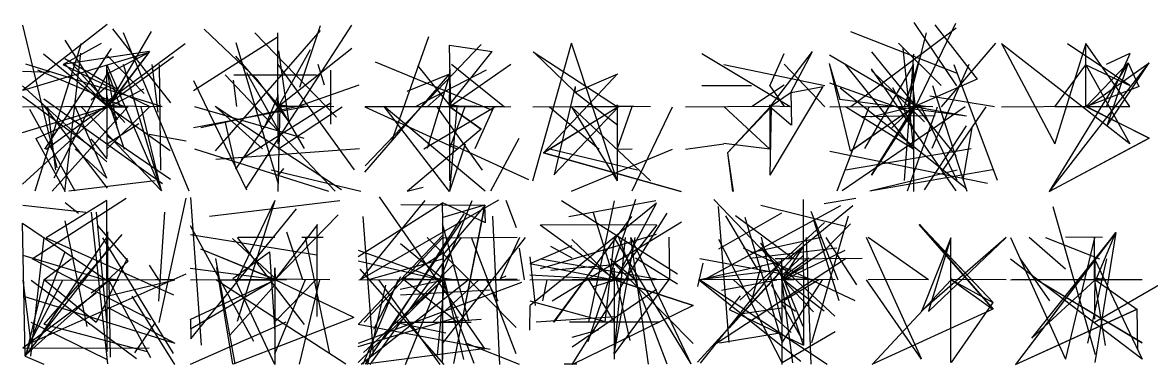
# Model space of a CAD drawing. Header units: metres. Extents: x 0 to 487, y -41 to 40.
# Drawn here: x 0 to 267.3, y -40.9 to 39.9 of the extents above; entities that cross this region are included whole.
import ezdxf

# ---------------------------------------------------------------- set-up
doc = ezdxf.new("R2010")
doc.units = ezdxf.units.M

msp = doc.modelspace()

# ---------------------------------------------------------------- linework, layer by layer
at = {"layer": 'MCD_Layer_0'}
for p, q in [((20.018921, 39.468384), (0.0177, 23.900146)), ((0.018311, 39.34021), (8.143921, 5.55603)), ((30.449219, 37.832642), (20.040894, 19.980469)), ((21.268921, 38.492432), (35.018311, 20.980225)), ((39.468384, 0.0177), (23.900146, 37.518921)), ((13.900146, 35.018311), (2.924194, 0.0177)), ((18.619995, 35.018311), (9.63623, 30.018311)), ((10.018311, 35.780029), (20.018921, 19.980469)), ((19.980469, 21.230469), (38.492432, 35.018311)), ((29.980469, 32.886353), (0.095825, 23.900146)), ((20.292969, 19.980469), (4.980469, 32.427979)), ((20.980225, 33.768921), (5.15625, 10.018311)), ((10.0177, 0), (13.768921, 32.731934)), ((30.0177, 33.060303), (10.018921, 30.108032)), ((30.096436, 33.060303), (10.018921, 30.108032)), ((28.768311, 23.132324), (20.018311, 32.140503)), ((30.096436, 33.060303), (20.018921, 19.980469)), ((29.980469, 32.886353), (20.095825, 27.820435)), ((20.292969, 19.980469), (29.980469, 32.886353)), ((32.886353, 20.095825), (0.761719, 30.093994)), ((5.55603, 10.018311), (35.780029, 31.893921)), ((9.556274, 30.018311), (30.300293, 20.018921)), ((20.292969, 19.980469), (9.980469, 30.108032)), ((22.518921, 24.092407), (10.018311, 31.380005)), ((11.884155, 30.0177), (24.180298, 16.268921)), ((19.980469, 20.292969), (19.980469, 29.980469)), ((19.980469, 20.292969), (19.980469, 29.980469)), ((19.980469, 29.980469), (32.886353, 0.095825)), ((32.886353, 0.095825), (23.900146, 30.018921)), ((32.140503, 18.768311), (30.651855, 30.018311)), ((32.780151, 5.018921), (32.427979, 30.0177)), ((6.268921, 28.092041), (0.018311, 28.380127)), ((3.500366, 28.768311), (24.252319, 20.018311)), ((7.480469, 3.244019), (20.0177, 27.820435)), ((7.518311, 3.244019), (20.0177, 27.820435)), ((19.980469, 28.730469), (23.132324, 20.018311)), ((22.518311, 14.764404), (20.0177, 28.94043)), ((19.980469, 6.99646), (0.018311, 24.940186)), ((16.230469, 21.691895), (20.018311, 24.980469)), ((20.449219, 19.980469), (28.730469, 24.252319)), ((0, 22.518921), (17.004395, 10.0177)), ((33.143921, 1.796265), (5.018311, 21.820068)), ((19.980469, 20.136719), (19.980469, 22.792969)), ((19.980469, 22.792969), (20.058594, 19.980469)), ((19.980469, 20.136719), (19.980469, 22.792969)), ((19.980469, 22.792969), (20.058594, 19.980469)), ((19.980469, 20.136719), (19.980469, 22.792969)), ((19.980469, 22.480469), (24.092407, 10.018311)), ((0, 20.018921), (19.980469, 20.136719)), ((0.0177, 13.900146), (20.018311, 19.980469)), ((0.018311, 1.740112), (20.018311, 19.980469)), ((12.435913, 0.018311), (1.740112, 19.393311)), ((3.105469, 12.484131), (20.096436, 19.980469)), ((20.095825, 0.761719), (5.093994, 20.252075)), ((5.875854, 20.018311), (7.820435, 5.0177)), ((6.99646, 0.018311), (24.940186, 20.018921)), ((11.260376, 20.018311), (19.980469, 20.136719)), ((19.980469, 3.105469), (12.484131, 20.096436)), ((13.500366, 20.018311), (19.980469, 20.136719)), ((13.900146, 20.018311), (19.980469, 20.136719)), ((32.886353, 0.095825), (13.900146, 20.018311)), ((19.980469, 19.824219), (20.292358, 20.605469)), ((19.980469, 20.449219), (19.980469, 8.105469)), ((22.792969, 20.058594), (19.980469, 20.449219)), ((19.980469, 20.449219), (19.980469, 16.230469)), ((22.792969, 20.058594), (19.980469, 20.449219)), ((19.980469, 20.449219), (19.980469, 19.980469)), ((22.792969, 20.058594), (19.980469, 20.449219)), ((19.980469, 20.449219), (20.058594, 19.980469)), ((19.980469, 20.136719), (19.980469, 20.449219)), ((19.980469, 20.449219), (20.058594, 19.980469)), ((19.980469, 20.136719), (19.980469, 20.449219)), ((19.980469, 20.449219), (20.058594, 19.980469)), ((20.449219, 20.058594), (19.980469, 20.292969)), ((20.449219, 20.058594), (19.980469, 20.292969)), ((20.449219, 20.058594), (19.980469, 20.292969)), ((33.060303, 20.018921), (19.980469, 20.136719)), ((19.980469, 19.980469), (19.980469, 20.136719)), ((19.980469, 9.980469), (30.108032, 20.096436)), ((20.252075, 20.018311), (19.980469, 19.980469)), ((20.018311, 19.980469), (19.980469, 19.980469)), ((20.096436, 19.980469), (19.980469, 19.980469)), ((20.018311, 19.980469), (20.136719, 19.980469)), ((20.018311, 19.980469), (20.136719, 19.980469)), ((20.018921, 19.980469), (20.136719, 19.980469)), ((20.018921, 19.980469), (20.136719, 19.980469)), ((20.018921, 19.980469), (20.136719, 19.980469)), ((20.018921, 19.980469), (20.136719, 19.980469)), ((20.058594, 19.980469), (20.449219, 19.980469)), ((20.058594, 19.980469), (20.449219, 19.980469)), ((20.058594, 19.980469), (20.449219, 19.980469)), ((20.058594, 19.980469), (20.292969, 19.980469)), ((20.058594, 19.980469), (20.292969, 19.980469)), ((20.136719, 19.980469), (22.792969, 20.058594)), ((20.136719, 19.980469), (22.792969, 20.058594)), ((20.136719, 19.980469), (22.792969, 20.058594)), ((20.136719, 19.980469), (20.449219, 20.058594)), ((20.136719, 19.980469), (20.449219, 20.058594)), ((20.449219, 19.980469), (22.480469, 17.004395)), ((20.449219, 19.980469), (34.980469, 9.63623)), ((21.691895, 20.018311), (24.980469, 20.018921)), ((32.886353, 0.095825), (28.087769, 20.018311)), ((20.018311, 11.260376), (27.518311, 16.044312)), ((30.018311, 13.500366), (38.768311, 11.956177)), ((3.105469, 12.484131), (10.096436, 0)), ((20.018311, 7.740479), (16.268311, 12.435913)), ((20.0177, 13.180542), (35.018311, 2.924194)), ((19.980469, 3.105469), (12.484131, 10.096436)), ((31.380005, 2.518921), (10.924072, 0.0177))]:
    msp.add_line(p, q, dxfattribs=at)
at = {"layer": 'MCD_Layer_1'}
for p, q in [((55.506226, 26.559448), (43.006836, 38.399658)), ((70.506836, 38.079834), (45.584351, 9.599609)), ((53.006226, 0.879517), (78.006226, 39.359741)), ((55.02832, 37.536621), (74.308105, 17.538452)), ((60.468384, 20.3125), (60.468384, 37.5)), ((70.468384, 39.199829), (65.584351, 24.559937)), ((40.505615, 23.839722), (60.506226, 36.640015)), ((50.505615, 35.199585), (60.505615, 1.760254)), ((78.005005, 33.839722), (60.506836, 20)), ((68.084351, 33.519897), (60.506836, 20)), ((60.584351, 33.280029), (63.006226, 16.719971)), ((60.937134, 20), (50.468384, 31.999512)), ((60.468384, 30), (78.548218, 5.115967)), ((71.507812, 25.115967), (70.02832, 30.038452)), ((47.987915, 27.615967), (73.988281, 0.038452)), ((50.067993, 27.537842), (69.588257, 27.615967)), ((53.006226, 28.119507), (60.506836, 14.559937)), ((73.006836, 15.9198), (73.006226, 28.67981)), ((40.468384, 26.239624), (53.005615, 0.359497)), ((49.908081, 26.286621), (50.628296, 20.115967)), ((63.006836, 16.719971), (55.506226, 26.559448)), ((79.668213, 25.115967), (65.02832, 20.038452)), ((60.468384, 22.5), (57.188354, 15.037842)), ((60.468384, 22.8125), (60.546509, 20)), ((60.468384, 20.15625), (60.468384, 22.8125)), ((60.468384, 22.8125), (60.546509, 20)), ((60.468384, 20.15625), (60.468384, 22.8125)), ((60.468384, 22.8125), (60.546509, 20)), ((67.027832, 20.038452), (40.468384, 15.037842)), ((66.708008, 12.537231), (40.827881, 20.038452)), ((42.228638, 15.114746), (64.787842, 20.115967)), ((75.506836, 0.39978), (45.584351, 20.119629)), ((56.787964, 10.037842), (45.747925, 20.037842)), ((50.506226, 5.279541), (60.506226, 20)), ((73.084351, 20.9198), (51.756836, 7.519531)), ((63.280884, 20.078125), (60.468384, 20.46875)), ((60.468384, 20.46875), (60.468384, 11.25)), ((60.468384, 20.46875), (60.468384, 20)), ((63.280884, 20.078125), (60.468384, 20.46875)), ((60.468384, 20.15625), (60.468384, 20.46875)), ((60.937134, 20.078125), (60.468384, 20.3125)), ((73.748413, 20.037842), (60.468384, 20.15625)), ((67.027832, 20.038452), (60.468384, 20.15625)), ((64.308105, 20.037842), (60.468384, 20.15625)), ((60.468384, 10), (75.667969, 20.037231)), ((60.937134, 20), (60.468384, 0)), ((60.506226, 20), (60.624634, 20)), ((60.506836, 20), (60.624634, 20)), ((60.546509, 20), (60.937134, 20)), ((60.546509, 20), (60.937134, 20)), ((60.58313, 20), (60.624634, 20)), ((60.624634, 20), (63.280884, 20.078125)), ((60.624634, 20), (63.280884, 20.078125)), ((60.624634, 20), (60.937134, 20.078125)), ((60.937134, 20), (66.718384, 10.159912)), ((47.968384, 16.31958), (50.506226, 5.279541)), ((40.708252, 10.037842), (72.467896, 0.037231)), ((79.828125, 10.037842), (45.747925, 7.537842)), ((61.756226, 5.375977), (60.506226, 3.807983)), ((58.868042, 5.115356), (80.067993, 0.038452))]:
    msp.add_line(p, q, dxfattribs=at)
at = {"layer": 'MCD_Layer_13'}
for p, q in [((2.258301, -15.935913), (24.522705, -1.638428)), ((19.962769, -2.14563), (5.594482, -11.014038)), ((19.962769, -20.58313), (19.962769, -2.14563)), ((32.364502, -31.014038), (38.718872, -1.638428)), ((0.078735, -3.266846), (15.00061, -4.952026)), ((13.282471, -5.238281), (10.078735, -2.721191)), ((16.212769, -4.952026), (20.078125, -40.823608)), ((20.078735, -32.334229), (17.5, -4.952026)), ((33.581543, -4.919678), (32.189941, -25.935913)), ((0.587769, -39.008423), (0, -7.547241)), ((0, -7.547241), (20.001221, -21.05188)), ((15.313721, -31.956421), (10.078735, -6.97229)), ((15.313721, -31.956421), (10.078735, -6.97229)), ((5.078735, -31.452271), (23.59436, -10.179688)), ((25.00061, -16.491943), (17.813721, -8.047119)), ((20.078125, -9.545532), (20.077515, -21.05188)), ((5.00061, -10.80957), (1.876221, -39.008423)), ((3.058472, -35.935913), (20.082397, -10.700928)), ((5.594482, -11.014038), (35.722656, -24.450928)), ((35.722656, -38.357178), (19.034424, -11.014038)), ((0.078125, -15.100952), (20.00061, -21.05188)), ((0.587769, -39.008423), (10, -14.434448)), ((0.62561, -39.008423), (20, -14.040161)), ((30.38147, -30.388428), (2.258301, -15.935913)), ((4.940796, -21.014038), (11.558228, -15.858398)), ((24.762573, -15.857178), (17.434692, -31.014038)), ((19.962769, -18.23938), (20.040894, -21.05188)), ((19.962769, -18.23938), (20.040894, -21.05188)), ((19.962769, -20.89563), (19.962769, -18.23938)), ((19.962769, -18.23938), (20.040894, -21.05188)), ((19.962769, -18.23938), (20.040894, -21.05188)), ((25.00061, -16.491943), (20.001221, -21.05188)), ((32.65686, -21.476074), (30.078735, -17.452026)), ((2.006226, -36.014648), (0.153809, -21.013428)), ((20.431519, -21.05188), (0.744019, -38.700195)), ((5.00061, -20.932251), (0.782471, -38.700195)), ((1.698608, -35.935913), (9.562378, -21.014038)), ((38.673096, -19.607788), (1.754761, -36.014038)), ((2.006226, -21.014648), (26.974487, -39.530884)), ((5.162354, -21.014038), (19.962769, -20.89563)), ((17.434692, -31.014038), (5.162354, -21.014038)), ((9.562378, -21.014038), (19.962769, -20.89563)), ((20.431519, -21.05188), (16.212769, -24.116455)), ((22.775269, -20.973755), (19.962769, -20.58313)), ((19.962769, -20.58313), (19.962769, -30.58313)), ((19.962769, -20.89563), (19.962769, -20.58313)), ((22.775269, -20.973755), (19.962769, -20.58313)), ((19.962769, -20.58313), (19.962769, -37.92688)), ((19.962769, -20.89563), (19.962769, -20.58313)), ((22.775269, -20.973755), (19.962769, -20.58313)), ((19.962769, -20.89563), (19.962769, -20.58313)), ((20.431519, -20.973755), (19.962769, -20.73938)), ((19.962769, -20.73938), (19.962769, -24.80188)), ((24.522705, -21.013428), (19.962769, -20.89563)), ((33.581543, -21.013428), (19.962769, -20.89563)), ((19.962769, -24.80188), (36.062622, -20.936523)), ((20.001221, -21.05188), (20.119019, -21.05188)), ((20.001221, -21.05188), (20.119019, -21.05188)), ((20.001221, -21.05188), (20.119019, -21.05188)), ((20.040894, -21.05188), (20.275269, -21.05188)), ((20.040894, -21.05188), (20.431519, -21.05188)), ((20.040894, -21.05188), (20.275269, -21.05188)), ((20.077515, -21.05188), (20.119019, -21.05188)), ((20.119019, -21.05188), (22.775269, -20.973755)), ((20.119019, -21.05188), (22.775269, -20.973755)), ((20.119019, -21.05188), (22.775269, -20.973755)), ((20.119019, -21.05188), (20.431519, -20.973755)), ((20.431519, -21.05188), (20.744019, -39.259888)), ((20.431519, -21.05188), (30.275269, -39.31604)), ((36.062622, -20.936523), (31.469116, -20.937134)), ((17.462769, -24.116455), (0.078735, -37.132202)), ((0.19104, -24.763428), (36.062622, -35.936523)), ((36.062622, -40.936523), (25.913696, -24.764038)), ((19.962769, -27.30188), (36.062622, -35.936523)), ((19.962769, -39.80188), (2.006226, -31.014648)), ((5.00061, -31.452271), (29.53186, -37.900024)), ((26.5802, -38.201538), (31.466064, -31.014038)), ((0.078735, -37.132202), (30.00061, -37.033936)), ((0.626221, -39.008423), (5, -40.86084))]:
    msp.add_line(p, q, dxfattribs=at)
at = {"layer": 'MCD_Layer_14'}
for p, q in [((39.756714, -1.41687), (42.257324, -36.41687)), ((44.238525, -5.898682), (75.118652, -2.148071)), ((59.718872, -2.186523), (50.798584, -30.820557)), ((59.718872, -2.186523), (50.798584, -20.820557)), ((64.756714, -4.136597), (39.756104, -34.856812)), ((74.756714, -5.536743), (59.757324, -20.936523)), ((69.834839, -7.856689), (59.757324, -20.936523)), ((69.757324, -29.57666), (69.755493, -7.856689)), ((54.757324, -35.49707), (39.756104, -8.136841)), ((69.718872, -15.09668), (39.756714, -10.296875)), ((66.358276, -20.898682), (62.558838, -9.648071)), ((60.187622, -20.936523), (49.718872, -11.177002)), ((50.798584, -10.898682), (66.678711, -31.523071)), ((59.718872, -10.936523), (51.078735, -10.899902)), ((71.158691, -10.898682), (66.158691, -10.898071)), ((72.798706, -38.398071), (66.998535, -10.820557)), ((60.031372, -20.936523), (42.218872, -13.65686)), ((59.834839, -20.936523), (42.218872, -13.65686)), ((50.342041, -40.821777), (45.798584, -15.898682)), ((49.756104, -20.577026), (58.507324, -14.297119)), ((58.506714, -14.297119), (59.756714, -33.25647)), ((60.187622, -20.936523), (39.718872, -18.216797)), ((49.756104, -40.916992), (46.007324, -17.976929)), ((59.718872, -18.124023), (59.796997, -20.936523)), ((59.718872, -20.780273), (59.718872, -18.124023)), ((59.718872, -18.124023), (59.796997, -20.936523)), ((59.718872, -20.780273), (59.718872, -18.124023)), ((59.756714, -18.096558), (59.757324, -20.936523)), ((39.718872, -30.313354), (59.833618, -20.936523)), ((39.738403, -20.898071), (59.718872, -20.780273)), ((59.756104, -20.936523), (39.757324, -32.616821)), ((76.518799, -40.899292), (45.798584, -20.898682)), ((46.638428, -20.898682), (58.438965, -20.898682)), ((59.718872, -40.936523), (50.342041, -20.821777)), ((59.718872, -20.467773), (59.718872, -38.436523)), ((59.718872, -20.467773), (59.718872, -22.186523)), ((59.718872, -20.467773), (59.796997, -20.936523)), ((59.718872, -20.780273), (59.718872, -20.467773)), ((60.187622, -20.858398), (59.718872, -20.624023)), ((60.187622, -20.858398), (59.718872, -20.624023)), ((60.187622, -20.858398), (59.718872, -20.624023)), ((59.718872, -20.624023), (59.718872, -40.936523)), ((60.187622, -20.858398), (59.718872, -20.624023)), ((59.718872, -20.936523), (59.718872, -20.780273)), ((72.798706, -20.898071), (59.718872, -20.780273)), ((59.718872, -20.898071), (59.718872, -20.780273)), ((59.718872, -38.436523), (66.998535, -20.820557)), ((59.718872, -30.898071), (69.478394, -20.899292)), ((59.756714, -20.936523), (59.875122, -20.936523)), ((59.756714, -20.936523), (59.875122, -20.936523)), ((59.757324, -20.936523), (59.875122, -20.936523)), ((59.757324, -20.936523), (59.875122, -20.936523)), ((59.796997, -20.936523), (60.187622, -20.936523)), ((59.796997, -20.936523), (60.187622, -20.936523)), ((59.796997, -20.936523), (60.031372, -20.936523)), ((78.468872, -29.856812), (59.834839, -20.936523)), ((59.875122, -20.936523), (62.531372, -20.858398)), ((59.875122, -20.936523), (62.531372, -20.858398)), ((59.875122, -20.936523), (60.187622, -20.858398)), ((65.558716, -40.898682), (70.358521, -20.898071)), ((49.093872, -34.016968), (59.756714, -22.216431)), ((39.738403, -40.898071), (62.438599, -30.899292)), ((39.757324, -30.313354), (39.833618, -34.856812)), ((78.468872, -29.856812), (49.834839, -40.916992))]:
    msp.add_line(p, q, dxfattribs=at)
at = {"layer": 'MCD_Layer_15'}
for p, q in [((112.71167, -2.108398), (79.983398, -20.935913)), ((95.291016, -2.187744), (79.983398, -20.935913)), ((84.469482, -1.310059), (109.469482, -37.293945)), ((90.703613, -40.935913), (106.471436, -2.185913)), ((116.970093, -8.634277), (114.547607, -2.134644)), ((79.468872, -15.432373), (99.469482, -2.686401)), ((85.720093, -34.726196), (104.547607, -5.293823)), ((85.720093, -34.726196), (104.547607, -5.293823)), ((89.547607, -3.064209), (109.469482, -3.293701)), ((99.744141, -20.973755), (99.431641, -2.686401)), ((99.744141, -20.973755), (99.431641, -2.686401)), ((109.468872, -7.361084), (99.470093, -2.686401)), ((109.431641, -3.293701), (99.546997, -6.154419)), ((109.546387, -3.293701), (99.546997, -15.004517)), ((109.431641, -3.293701), (102.046997, -40.75708)), ((109.470093, -3.293701), (102.046997, -40.75708)), ((109.431641, -3.293701), (109.546997, -7.412964)), ((83.11145, -38.435913), (80.66333, -5.935913)), ((81.199219, -40.857788), (103.951294, -7.185303)), ((105.718872, -30.741821), (99.469482, -7.693726)), ((112.992432, -40.935303), (111.404907, -5.857788)), ((79.547607, -31.454102), (99.469482, -10.450684)), ((99.431641, -10.973755), (80.863525, -30.935913)), ((99.431641, -10.973755), (80.863525, -30.935913)), ((82.303345, -40.935913), (103.951294, -10.935303)), ((89.468872, -12.334229), (99.469482, -20.557495)), ((116.871216, -32.185303), (95.823242, -10.935913)), ((99.431641, -10.973755), (117.111694, -10.858398)), ((99.431641, -35.973755), (119.095337, -10.935913)), ((116.871216, -38.435303), (106.318848, -10.935913)), ((117.718994, -10.936523), (113.044312, -20.935303)), ((79.469482, -13.93396), (99.469482, -20.973755)), ((81.99939, -20.857788), (99.511597, -15.935303)), ((99.431641, -14.723755), (89.663574, -20.935913)), ((99.546997, -15.004517), (99.469482, -20.973755)), ((118.838379, -20.935303), (117.718994, -13.436523)), ((79.469482, -16.454102), (99.470093, -20.973755)), ((99.8479, -40.936523), (79.911377, -18.435913)), ((101.931641, -17.469727), (89.469482, -30.094238)), ((99.431641, -20.661255), (99.431641, -17.223755)), ((99.431641, -18.161255), (99.509766, -20.973755)), ((99.431641, -18.161255), (99.509766, -20.973755)), ((99.431641, -20.817505), (99.431641, -18.161255)), ((99.431641, -18.161255), (99.509766, -20.973755)), ((79.468872, -40.494019), (99.469482, -20.973755)), ((79.655029, -20.935303), (99.431641, -20.817505)), ((80.175049, -40.859009), (105.485718, -20.935913)), ((80.639526, -40.857788), (88.951294, -20.935913)), ((99.469482, -20.893799), (80.720093, -38.102051)), ((83.181641, -32.566162), (89.547607, -20.174194)), ((98.863403, -40.935913), (84.391357, -20.936523)), ((88.951294, -20.935913), (99.431641, -20.817505)), ((99.744141, -20.973755), (89.431641, -23.246094)), ((99.900391, -20.973755), (90.056641, -20.658203)), ((102.935669, -30.935913), (90.311157, -20.935913)), ((95.911133, -20.935913), (99.431641, -20.817505)), ((97.159302, -30.936523), (108.071167, -20.935913)), ((99.900391, -20.973755), (98.181641, -38.74231)), ((102.244141, -20.89563), (99.431641, -20.505005)), ((99.431641, -20.817505), (99.431641, -20.505005)), ((99.431641, -20.505005), (99.509766, -20.973755)), ((99.431641, -20.817505), (99.431641, -20.505005)), ((102.244141, -20.89563), (99.431641, -20.505005)), ((99.431641, -20.505005), (99.431641, -35.973755)), ((102.244141, -20.89563), (99.431641, -20.505005)), ((99.431641, -20.505005), (99.509766, -20.973755)), ((99.431641, -20.505005), (99.431641, -39.723755)), ((99.431641, -20.817505), (99.431641, -20.505005)), ((102.244141, -20.89563), (99.431641, -20.505005)), ((99.431641, -20.505005), (99.431641, -37.223755)), ((99.431641, -20.817505), (99.431641, -20.505005)), ((102.244141, -20.89563), (99.431641, -20.505005)), ((99.431641, -20.505005), (99.509766, -20.973755)), ((99.431641, -20.505005), (99.431641, -20.973755)), ((99.431641, -20.817505), (99.431641, -20.505005)), ((99.900391, -20.89563), (99.431641, -20.661255)), ((99.431641, -20.661255), (99.431641, -20.973755)), ((114.631836, -20.936523), (99.431641, -20.817505)), ((103.951294, -20.935303), (99.431641, -20.817505)), ((114.631836, -20.936523), (99.431641, -20.817505)), ((99.431641, -20.973755), (117.718994, -20.936523)), ((99.468872, -40.230347), (99.546387, -20.973755)), ((99.469482, -20.973755), (99.587891, -20.973755)), ((99.469482, -20.973755), (99.587891, -20.973755)), ((99.470093, -20.973755), (99.587891, -20.973755)), ((99.470093, -20.973755), (99.587891, -20.973755)), ((106.968872, -40.750366), (99.470093, -20.973755)), ((99.470093, -20.973755), (99.587891, -20.973755)), ((99.509766, -20.973755), (99.744141, -20.973755)), ((99.509766, -20.973755), (99.744141, -20.973755)), ((99.509766, -20.973755), (99.900391, -20.973755)), ((99.509766, -20.973755), (99.744141, -20.973755)), ((99.509766, -20.973755), (99.744141, -20.973755)), ((99.546997, -20.973755), (99.587891, -20.973755)), ((99.587891, -20.973755), (99.900391, -20.89563)), ((99.587891, -20.973755), (99.900391, -20.89563)), ((99.587891, -20.973755), (102.244141, -20.89563)), ((99.587891, -20.973755), (102.244141, -20.89563)), ((99.587891, -20.973755), (102.244141, -20.89563)), ((99.587891, -20.973755), (102.244141, -20.89563)), ((99.900391, -20.973755), (104.431641, -39.765869)), ((114.410889, -20.857788), (101.317627, -20.936523)), ((112.604248, -25.935913), (109.868652, -20.935303)), ((113.219482, -20.609985), (114.548218, -19.973999)), ((117.111694, -20.858398), (114.250977, -20.859009)), ((118.181641, -21.541992), (79.469482, -36.014038)), ((85.951416, -22.185913), (81.663086, -40.935913)), ((89.470093, -24.494263), (110.719482, -23.269897)), ((79.469482, -36.686035), (103.219482, -29.701782)), ((79.469482, -31.454102), (110.719482, -37.30188)), ((87.839233, -30.857788), (100.231201, -33.435913)), ((88.046143, -30.936523), (106.25354, -30.935913)), ((108.63147, -30.310303), (99.747192, -30.935303)), ((109.767944, -37.185303), (81.199219, -40.857788)), ((117.718994, -40.936523), (104.973022, -35.935913))]:
    msp.add_line(p, q, dxfattribs=at)
at = {"layer": 'MCD_Layer_16'}
for p, q in [((127.633789, -2.172485), (155.133179, -19.47229)), ((129.375122, -5.918213), (149.975098, -2.167603)), ((145.133179, -1.916138), (133.883789, -35.596558)), ((140.095337, -2.206055), (134.015015, -30.840088)), ((150.095337, -2.821289), (120.210693, -27.036377)), ((130.132568, -40.936523), (152.633789, -5.116211)), ((135.133179, -4.996582), (140.133789, -20.956055)), ((140.407837, -20.956055), (150.095337, -2.821289)), ((140.407837, -20.956055), (122.595337, -7.99646)), ((150.132568, -7.876221), (122.633789, -7.99646)), ((125.454834, -25.918213), (156.05481, -7.167603)), ((125.695312, -30.918823), (144.254883, -5.917603)), ((150.211304, -7.876221), (140.133789, -20.956055)), ((122.633789, -18.236328), (150.133179, -10.116211)), ((120.210693, -17.036377), (130.133789, -12.796265)), ((130.133789, -15.836426), (125.133179, -13.076416)), ((130.095337, -11.356445), (140.133179, -20.956055)), ((140.095337, -10.956055), (137.855347, -30.918823)), ((140.095337, -38.456055), (145.055054, -10.918213)), ((140.095337, -38.456055), (142.815063, -10.918213)), ((140.095337, -10.956055), (158.230103, -40.840698)), ((152.614868, -40.917603), (141.215332, -10.918823)), ((148.255127, -40.918823), (144.015015, -10.917603)), ((144.015015, -10.917603), (158.230103, -40.840698)), ((153.054932, -10.840088), (153.175171, -20.917603)), ((120.133179, -15.468384), (121.383179, -27.036377)), ((122.633789, -15.996338), (150.133179, -20.716187)), ((139.135254, -15.918823), (145.255249, -20.917603)), ((155.095337, -21.916138), (145.132568, -15.796143)), ((120.132568, -17.036377), (140.133789, -20.956055)), ((125.095337, -18.60437), (140.133179, -17.292114)), ((135.902832, -17.168213), (125.775269, -30.918213)), ((140.095337, -18.143555), (140.173462, -20.956055)), ((140.095337, -20.799805), (140.095337, -18.143555)), ((140.095337, -18.143555), (140.173462, -20.956055)), ((140.095337, -20.799805), (140.095337, -18.143555)), ((140.095337, -20.799805), (140.095337, -18.143555)), ((158.845337, -35.996338), (140.133179, -17.07605)), ((140.407837, -20.956055), (120.095337, -19.83606)), ((120.114868, -20.917603), (140.095337, -20.799805)), ((124.174927, -20.918213), (123.135498, -25.918823)), ((125.055054, -20.918213), (143.975342, -20.917603)), ((126.574829, -20.918213), (140.095337, -20.799805)), ((134.015015, -20.918213), (140.095337, -20.799805)), ((134.015015, -20.918213), (140.095337, -20.799805)), ((134.015015, -20.918213), (140.095337, -30.956055)), ((140.564087, -20.956055), (135.095337, -22.556396)), ((140.095337, -20.487305), (140.095337, -27.206055)), ((142.907837, -20.87793), (140.095337, -20.487305)), ((142.907837, -20.87793), (140.095337, -20.487305)), ((140.095337, -20.487305), (140.173462, -20.956055)), ((140.095337, -20.487305), (140.095337, -30.956055)), ((142.907837, -20.87793), (140.095337, -20.487305)), ((140.095337, -20.487305), (140.173462, -20.956055)), ((140.095337, -20.799805), (140.095337, -20.487305)), ((140.095337, -20.487305), (140.173462, -20.956055)), ((140.564087, -20.87793), (140.095337, -20.643555)), ((140.095337, -20.643555), (140.095337, -39.706055)), ((140.095337, -20.643555), (140.095337, -38.456055)), ((140.564087, -20.87793), (140.095337, -20.643555)), ((153.175171, -20.917603), (140.095337, -20.799805)), ((153.054932, -20.840088), (140.095337, -38.456055)), ((149.694946, -20.918213), (140.095337, -20.956055)), ((140.133179, -20.956055), (140.095337, -20.956055)), ((140.211304, -20.956055), (140.095337, -20.956055)), ((140.133179, -20.956055), (140.251587, -20.956055)), ((140.133179, -20.956055), (140.251587, -20.956055)), ((140.133789, -20.956055), (140.251587, -20.956055)), ((140.133789, -20.956055), (140.251587, -20.956055)), ((140.133789, -20.956055), (140.251587, -20.956055)), ((140.173462, -20.956055), (140.564087, -20.956055)), ((140.173462, -20.956055), (140.564087, -20.956055)), ((140.173462, -20.956055), (140.564087, -20.956055)), ((140.173462, -20.956055), (140.407837, -20.956055)), ((158.845337, -27.036377), (140.211304, -20.956055)), ((140.211304, -20.956055), (158.845337, -27.036377)), ((140.251587, -20.956055), (142.907837, -20.87793)), ((140.251587, -20.956055), (140.564087, -20.87793)), ((140.251587, -20.956055), (142.907837, -20.87793)), ((140.251587, -20.956055), (140.564087, -20.87793)), ((140.564087, -20.956055), (143.845337, -35.276123)), ((150.133179, -23.196045), (130.132568, -36.876465)), ((120.114868, -25.917603), (138.494995, -30.918823)), ((120.133179, -32.796875), (120.210083, -27.036377)), ((158.845337, -27.036377), (130.211304, -40.936523)), ((140.335205, -29.667603), (121.646851, -30.918213)), ((150.935181, -30.917603), (129.535034, -30.918823)), ((130.133179, -34.476562), (136.383179, -32.756592)), ((131.278809, -40.918213), (128.254517, -40.841309))]:
    msp.add_line(p, q, dxfattribs=at)
at = {"layer": 'MCD_Layer_17'}
for p, q in [((163.672852, -1.93689), (179.845337, -18.696533)), ((184.844727, -1.896606), (184.922852, -36.376587)), ((189.845337, -2.856689), (197.344727, -1.576782)), ((193.726562, -3.398682), (161.406616, -20.898682)), ((167.345337, -35.736938), (164.844727, -3.576904)), ((164.922852, -13.576904), (179.844727, -5.09668)), ((194.922852, -8.296753), (174.845337, -3.337036)), ((196.606812, -3.398682), (181.406616, -15.898071)), ((186.686768, -4.648682), (193.046631, -20.898071)), ((174.046387, -18.398682), (166.526855, -5.820557)), ((182.446655, -15.898071), (168.846802, -5.820557)), ((169.845337, -25.736938), (189.922241, -7.33667)), ((179.845337, -35.336548), (171.093506, -6.177002)), ((195.486816, -5.898682), (186.84668, -35.820557)), ((193.406738, -25.898071), (187.486328, -7.070557)), ((189.806885, -14.056641), (196.094727, -7.696777)), ((184.844727, -13.016602), (159.845337, -40.376831)), ((164.844727, -11.336914), (179.844727, -40.455566)), ((189.08667, -10.898071), (172.446655, -14.571167)), ((180.275635, -20.936523), (174.806885, -12.137085)), ((192.344727, -29.496704), (174.844727, -13.25708)), ((179.806885, -30.936523), (175.00647, -10.821167)), ((184.844727, -13.016602), (179.845337, -20.936523)), ((185.566772, -10.898682), (186.686768, -40.898682)), ((197.566895, -22.148682), (190.326294, -10.898071)), ((160.366577, -15.898682), (187.726807, -20.898071)), ((164.366821, -35.898682), (195.00647, -15.820557)), ((197.166504, -25.898071), (170.766357, -13.398682)), ((192.806763, -13.398071), (172.206787, -15.898682)), ((178.206543, -15.899292), (182.726807, -15.898071)), ((179.806885, -15.936523), (198.846802, -15.820557)), ((179.806885, -20.467773), (179.806885, -15.936523)), ((189.844727, -14.056641), (179.844727, -20.936523)), ((186.172241, -15.776611), (179.845337, -20.456787)), ((179.921631, -19.816528), (184.844727, -15.176636)), ((180.275635, -20.936523), (194.806885, -13.896729)), ((161.093506, -17.016846), (159.845337, -22.536865)), ((182.046875, -18.320557), (160.146851, -20.898071)), ((179.806885, -16.456543), (160.469727, -40.636841)), ((179.806885, -16.561523), (160.486816, -20.898071)), ((179.806885, -18.696533), (167.344727, -32.376953)), ((174.844727, -17.737061), (172.422852, -26.697021)), ((179.806885, -18.124023), (179.88501, -20.936523)), ((179.806885, -20.780273), (179.806885, -18.124023)), ((179.806885, -18.124023), (179.88501, -20.936523)), ((179.806885, -20.780273), (179.806885, -18.124023)), ((179.806885, -20.780273), (179.806885, -18.124023)), ((179.806885, -18.124023), (179.88501, -20.936523)), ((179.806885, -20.780273), (179.806885, -18.124023)), ((179.806885, -18.124023), (179.88501, -20.936523)), ((184.844116, -18.016602), (179.845337, -20.936523)), ((184.286865, -40.273682), (160.106567, -20.898071)), ((160.287842, -20.822388), (179.806885, -20.780273)), ((160.287842, -20.822388), (190.524658, -40.900513)), ((165.486816, -23.398682), (178.606323, -20.898682)), ((182.046875, -33.398682), (168.366455, -20.898682)), ((182.619385, -20.858398), (179.806885, -20.467773)), ((182.619385, -20.858398), (179.806885, -20.467773)), ((179.806885, -20.467773), (179.806885, -20.936523)), ((182.619385, -20.858398), (179.806885, -20.467773)), ((179.806885, -20.467773), (179.88501, -20.936523)), ((179.806885, -20.467773), (179.806885, -40.936523)), ((182.619385, -20.858398), (179.806885, -20.467773)), ((179.806885, -20.467773), (179.806885, -40.936523)), ((182.619385, -20.858398), (179.806885, -20.467773)), ((187.166504, -20.898682), (179.806885, -20.780273)), ((192.446655, -20.898071), (179.806885, -20.780273)), ((187.726807, -20.898071), (179.806885, -20.780273)), ((184.966797, -20.898071), (179.806885, -20.780273)), ((179.806885, -35.936523), (189.406494, -20.898682)), ((179.844727, -20.936523), (179.963135, -20.936523)), ((179.844727, -20.936523), (179.963135, -20.936523)), ((184.922852, -36.376587), (179.844727, -20.936523)), ((182.422852, -40.596558), (179.845337, -20.936523)), ((179.845337, -20.936523), (179.963135, -20.936523)), ((179.845337, -20.936523), (179.963135, -20.936523)), ((179.88501, -20.936523), (180.275635, -20.936523)), ((179.88501, -20.936523), (180.275635, -20.936523)), ((179.88501, -20.936523), (180.275635, -20.936523)), ((179.88501, -20.936523), (180.275635, -20.936523)), ((179.921021, -20.936523), (179.963135, -20.936523)), ((179.963135, -20.936523), (182.619385, -20.858398)), ((179.963135, -20.936523), (182.619385, -20.858398)), ((179.963135, -20.936523), (182.619385, -20.858398)), ((179.963135, -20.936523), (182.619385, -20.858398)), ((180.119385, -20.936523), (187.306885, -28.536621)), ((180.275635, -20.936523), (184.806885, -31.896606)), ((180.275635, -20.936523), (189.806885, -28.296753)), ((180.286621, -25.821167), (188.606323, -20.820557)), ((184.806885, -35.256592), (177.344727, -22.137085)), ((169.922852, -24.68103), (167.344116, -27.976929)), ((179.806885, -25.936523), (183.006348, -28.320557)), ((167.306885, -27.976929), (184.922852, -36.376587)), ((179.844727, -27.656494), (169.921631, -29.016968)), ((179.806885, -33.436523), (165.00647, -35.898682)), ((179.922852, -40.455566), (192.421021, -33.15271))]:
    msp.add_line(p, q, dxfattribs=at)
at = {"layer": 'MCD_Layer_18'}
for p, q in [((212.34436, -7.856689), (229.845581, -26.256348)), ((229.845581, -27.896362), (212.344971, -7.856689)), ((229.842529, -26.256348), (212.422485, -7.856689)), ((212.423096, -7.856689), (229.845581, -27.896362)), ((212.886963, -39.610229), (199.846802, -10.937744)), ((214.526978, -20.938965), (200.285645, -10.940796)), ((232.926636, -10.937744), (212.886963, -28.360229)), ((219.807129, -10.976196), (212.886963, -28.438354)), ((232.926636, -10.937744), (214.526978, -28.438965)), ((219.807129, -10.976196), (214.526978, -28.36084)), ((219.807129, -20.663696), (219.807129, -10.976196)), ((219.807129, -20.663696), (219.807129, -10.976196)), ((212.886963, -39.688354), (199.846802, -20.937744)), ((214.526978, -20.86084), (200.285645, -20.940796)), ((201.173096, -40.936523), (219.845581, -20.976196)), ((219.807129, -20.507446), (219.885254, -20.976196)), ((219.807129, -20.819946), (219.807129, -20.507446)), ((219.807129, -20.507446), (219.885254, -20.976196)), ((219.807129, -20.819946), (219.807129, -20.507446)), ((220.275879, -20.898071), (219.807129, -20.663696)), ((220.275879, -20.898071), (219.807129, -20.663696)), ((232.926636, -20.937744), (219.807129, -20.819946)), ((232.926636, -20.937744), (219.807129, -20.819946)), ((219.84436, -40.497681), (219.842529, -20.976196)), ((219.845581, -20.976196), (219.963379, -20.976196)), ((219.845581, -20.976196), (219.963379, -20.976196)), ((219.885254, -20.976196), (220.119629, -20.976196)), ((219.963379, -20.976196), (220.275879, -20.898071)), ((219.963379, -20.976196), (220.275879, -20.898071)), ((220.119629, -20.976196), (229.807129, -27.896362)), ((220.119629, -20.976196), (229.807129, -26.256348)), ((229.807129, -26.256348), (219.922485, -40.497681)), ((229.807129, -27.896362), (201.094971, -40.936523))]:
    msp.add_line(p, q, dxfattribs=at)
at = {"layer": 'MCD_Layer_19'}
for p, q in [((244.002319, -3.536621), (254.00293, -38.576294)), ((258.924805, -9.696289), (235.174805, -40.936523)), ((235.25293, -40.936523), (258.925415, -9.696289)), ((258.886963, -9.696289), (238.924805, -34.736572)), ((258.886963, -9.696289), (253.924805, -40.497681)), ((254.199463, -20.976196), (258.886963, -9.696289)), ((233.926636, -10.937744), (246.966797, -39.688354)), ((246.966797, -18.438354), (238.366943, -10.938354)), ((242.262817, -10.938354), (255.022827, -15.938354)), ((255.742432, -10.938354), (246.966797, -10.860229)), ((253.886963, -10.976196), (246.966797, -39.610229)), ((253.886963, -20.507446), (253.886963, -10.976196)), ((233.926636, -15.937744), (265.16687, -39.610229)), ((236.286865, -15.939575), (243.2229, -25.860229)), ((252.287842, -35.940186), (256.766602, -15.938354)), ((253.886963, -20.507446), (253.886963, -15.976196)), ((253.886963, -15.976196), (265.16687, -39.688354)), ((253.886963, -20.819946), (253.886963, -18.163696)), ((253.922363, -30.25354), (254.000488, -16.656128)), ((233.926636, -20.937744), (253.886963, -20.819946)), ((233.926636, -20.937744), (253.886963, -20.819946)), ((265.16687, -20.938354), (234.365479, -20.940796)), ((237.486816, -20.938354), (253.886963, -20.819946)), ((239.00293, -34.736572), (253.924805, -20.976196)), ((265.16687, -35.860229), (240.126587, -20.938354)), ((265.16687, -35.938354), (240.126587, -20.938354)), ((253.886963, -20.507446), (253.965088, -20.976196)), ((253.886963, -20.819946), (253.886963, -20.507446)), ((253.886963, -20.507446), (253.965088, -20.976196)), ((256.699463, -20.898071), (253.886963, -20.507446)), ((254.355713, -20.898071), (253.886963, -20.663696)), ((254.355713, -20.898071), (253.886963, -20.663696)), ((253.886963, -30.976196), (271.326538, -20.860229)), ((253.923584, -20.976196), (254.043213, -20.976196)), ((256.424805, -36.496216), (253.924805, -20.976196)), ((253.925415, -20.976196), (254.043213, -20.976196)), ((253.925415, -20.976196), (254.043213, -20.976196)), ((253.965088, -20.976196), (254.199463, -20.976196)), ((253.965088, -20.976196), (254.355713, -20.976196)), ((254.043213, -20.976196), (256.699463, -20.898071)), ((254.043213, -20.976196), (256.699463, -20.898071)), ((254.199463, -20.976196), (263.886963, -27.896362)), ((235.174805, -40.936523), (263.925415, -27.896362)), ((263.924805, -27.896362), (235.25293, -40.936523)), ((263.886963, -27.896362), (264.00293, -37.376343))]:
    msp.add_line(p, q, dxfattribs=at)
at = {"layer": 'MCD_Layer_2'}
for p, q in [((96.105835, 36.559448), (87.356445, 11.8396)), ((81.105835, 6.079712), (108.605835, 34.719849)), ((101.380493, 20), (101.067993, 34.559937)), ((101.067993, 20.479736), (111.18335, 33.079834)), ((101.106445, 34.559937), (111.18396, 33.079834)), ((111.105835, 19.199829), (83.605835, 30.559692)), ((101.536743, 20), (93.567993, 29.759521)), ((101.067993, 20), (115.62793, 30.115967)), ((101.547729, 30.115356), (114.147827, 20.038452)), ((81.067993, 4.545288), (101.18335, 27.839966)), ((91.105835, 23.743286), (101.18335, 27.839966)), ((92.907593, 20.037842), (109.868042, 28.788452)), ((101.067993, 27.5), (95.787842, 10.115967)), ((101.105835, 28.800049), (101.106445, 20)), ((101.105835, 26.040039), (101.106445, 20)), ((95.787842, 20.037842), (100.10791, 23.787842)), ((101.067993, 22.8125), (101.146118, 20)), ((101.067993, 20.15625), (101.067993, 22.8125)), ((101.067993, 22.8125), (101.146118, 20)), ((101.536743, 20), (101.067993, 21.760254)), ((101.105225, 21.760254), (101.105225, 20)), ((81.087524, 20.038452), (101.067993, 20.15625)), ((81.087524, 20.038452), (102.828247, 10.037231)), ((92.267944, 20.037842), (81.147949, 20.037842)), ((85.613281, 20.115356), (101.067993, 20)), ((101.067993, 0), (85.613281, 20.115356)), ((109.531738, 0.037842), (85.613281, 20.115356)), ((87.147705, 20.037842), (101.067993, 20.15625)), ((94.987671, 10.037231), (111.867554, 20.038452)), ((108.907959, 5.037842), (98.187744, 20.037231)), ((101.067993, 20.46875), (101.067993, 6.25)), ((103.880493, 20.078125), (101.067993, 20.46875)), ((101.067993, 20.46875), (101.067993, 2.5)), ((101.067993, 20.15625), (101.067993, 20.46875)), ((101.067993, 20.46875), (101.146118, 20)), ((101.067993, 20.15625), (101.067993, 20.46875)), ((101.536743, 20.078125), (101.067993, 20.3125)), ((101.536743, 20.078125), (101.067993, 20.3125)), ((101.067993, 20.3125), (101.067993, 20)), ((101.536743, 20.078125), (101.067993, 20.3125)), ((114.147827, 20.038452), (101.067993, 20.15625)), ((101.067993, 20), (101.067993, 20.15625)), ((101.067993, 20), (115.62793, 20.115967)), ((101.067993, 10), (104.811279, 20.115356)), ((102.830688, 20.037231), (101.067993, 0)), ((101.067993, 20), (101.224243, 20)), ((101.18396, 20), (101.067993, 20)), ((101.105835, 20), (101.224243, 20)), ((101.106445, 20), (101.224243, 20)), ((101.106445, 20), (101.224243, 20)), ((101.146118, 20), (101.536743, 20)), ((101.146118, 20), (101.380493, 20)), ((101.146118, 20), (101.380493, 20)), ((108.567993, 14.719849), (101.18396, 20)), ((101.18396, 20), (108.567993, 14.719849)), ((101.224243, 20), (103.880493, 20.078125)), ((101.224243, 20), (103.880493, 20.078125)), ((101.224243, 20), (101.536743, 20.078125)), ((111.627686, 20.037842), (107.108032, 10.038452)), ((108.567993, 14.719849), (91.18396, 0.019531)), ((119.855835, 2.719727), (101.105835, 11.359863)), ((104.817993, 11.199951), (101.105835, 0.079956)), ((117.548096, 12.537842), (110.827515, 0.037842)), ((91.105225, 0.019531), (94.856445, 0.959473))]:
    msp.add_line(p, q, dxfattribs=at)
at = {"layer": 'MCD_Layer_3'}
for p, q in [((120.855835, 2.528687), (129.989746, 35.028076)), ((140.846069, 2.490234), (129.989746, 35.106201)), ((120.883911, 33.049927), (140.884521, 19.990234)), ((130.846069, 23.477783), (120.962036, 33.049927)), ((140.883911, 27.8302), (123.383911, 9.133911)), ((130.883911, 23.477783), (140.962036, 27.8302)), ((130.883911, 24.785767), (125.884521, 3.917847)), ((130.884521, 23.477783), (130.962036, 24.785767)), ((130.846069, 23.477783), (140.962036, 15.662231)), ((120.855835, 20.028687), (140.846069, 20.146484)), ((123.346069, 9.133911), (140.962036, 19.990234)), ((141.158569, 19.990234), (123.346069, 9.133911)), ((141.158569, 19.990234), (123.346069, 9.133911)), ((124.773682, 20.028076), (136.518066, 10.028076)), ((141.158569, 19.990234), (125.846069, 3.917847)), ((129.989746, 20.106201), (140.846069, 19.990234)), ((148.686035, 2.528076), (129.989746, 20.028076)), ((129.989746, 20.028076), (140.846069, 2.490234)), ((144.333618, 20.106201), (136.518066, 20.028076)), ((140.846069, 20.458984), (140.924194, 19.990234)), ((140.846069, 20.146484), (140.846069, 20.458984)), ((140.846069, 20.458984), (140.924194, 19.990234)), ((140.846069, 20.146484), (140.846069, 20.458984)), ((140.846069, 20.458984), (140.924194, 19.990234)), ((140.846069, 20.146484), (140.846069, 20.458984)), ((141.314819, 20.068359), (140.846069, 20.302734)), ((140.846069, 20.302734), (140.846069, 2.490234)), ((141.314819, 20.068359), (140.846069, 20.302734)), ((140.846069, 20.302734), (140.846069, 4.990234)), ((141.314819, 20.068359), (140.846069, 20.302734)), ((140.846069, 20.302734), (140.846069, 2.490234)), ((145.641602, 20.028687), (140.846069, 20.146484)), ((148.686035, 20.028076), (140.846069, 20.146484)), ((140.846069, 9.990234), (144.333618, 20.106201)), ((140.883911, 19.990234), (140.846069, 19.990234)), ((140.883911, 15.662231), (140.883911, 19.990234)), ((140.883911, 19.990234), (141.002319, 19.990234)), ((140.884521, 19.990234), (141.002319, 19.990234)), ((140.884521, 19.990234), (141.002319, 19.990234)), ((140.924194, 19.990234), (141.158569, 19.990234)), ((140.924194, 19.990234), (141.158569, 19.990234)), ((141.002319, 19.990234), (141.314819, 20.068359)), ((141.002319, 19.990234), (141.314819, 20.068359)), ((141.002319, 19.990234), (141.314819, 20.068359)), ((144.333618, 0.106201), (153.905762, 20.028687)), ((123.346069, 9.133911), (155.962036, 0)), ((155.883911, 0), (123.384521, 9.133911)), ((145.641602, 5.028687), (124.773682, 10.028076)), ((129.989746, 0.028076), (153.905762, 10.028687)), ((140.846069, 9.990234), (144.333618, 10.106201))]:
    msp.add_line(p, q, dxfattribs=at)
at = {"layer": 'MCD_Layer_4'}
for p, q in [((181.74231, 20.018921), (160.82251, 32.518311)), ((176.942505, 24.980469), (180.382446, 32.596436)), ((186.980347, 33.060303), (176.980957, 19.980469)), ((181.942505, 23.42041), (187.058472, 33.060303)), ((166.102051, 30.018311), (190.022339, 25.018921)), ((180.382446, 30.096436), (190.022339, 20.018921)), ((160.82251, 25.018311), (172.622437, 25.018311)), ((180.382446, 25.096436), (172.622437, 20.018311)), ((176.942505, 24.980469), (180.382446, 20.096436)), ((189.480347, 24.780273), (176.980957, 3.860474)), ((181.980957, 23.42041), (189.558472, 24.780273)), ((181.980347, 23.42041), (177.058472, 19.980469)), ((181.942505, 23.42041), (182.058472, 15.6604)), ((156.962036, 20.018921), (176.942505, 20.136719)), ((176.942505, 9.980469), (166.102051, 20.096436)), ((166.942505, 9.140015), (177.058472, 19.980469)), ((177.255005, 19.980469), (166.942505, 9.140015)), ((176.942505, 20.449219), (177.02063, 19.980469)), ((176.942505, 20.136719), (176.942505, 20.449219)), ((176.942505, 20.449219), (177.02063, 19.980469)), ((176.942505, 20.136719), (176.942505, 20.449219)), ((177.411255, 20.058594), (176.942505, 20.292969)), ((176.942505, 20.292969), (176.942505, 9.980469)), ((177.411255, 20.058594), (176.942505, 20.292969)), ((176.942505, 20.292969), (176.942505, 19.980469)), ((177.411255, 20.058594), (176.942505, 20.292969)), ((181.74231, 20.018921), (176.942505, 20.136719)), ((176.942505, 19.980469), (176.942505, 20.136719)), ((177.255005, 19.980469), (176.942505, 3.860474)), ((176.942505, 19.980469), (177.098755, 19.980469)), ((181.980347, 15.6604), (176.980347, 19.980469)), ((176.980957, 19.980469), (177.098755, 19.980469)), ((176.980957, 19.980469), (177.098755, 19.980469)), ((177.02063, 19.980469), (177.255005, 19.980469)), ((177.02063, 19.980469), (177.255005, 19.980469)), ((177.098755, 19.980469), (177.411255, 20.058594)), ((177.098755, 19.980469), (177.411255, 20.058594)), ((156.962036, 10.018921), (166.102051, 11.268311)), ((176.942505, 9.980469), (166.102051, 11.346436)), ((166.942505, 9.140015), (168.308472, 0)), ((168.230347, 0), (166.980957, 9.140015))]:
    msp.add_line(p, q, dxfattribs=at)
at = {"layer": 'MCD_Layer_5'}
for p, q in [((196.060791, 37.807617), (221.060181, 28.079834)), ((196.138306, 20.119629), (221.060791, 38.671875)), ((209.645996, 20.115356), (214.06189, 37.536621)), ((211.060181, 39.936523), (221.136475, 24.943848)), ((211.491089, 20), (221.022339, 39.79187)), ((216.022339, 39.407959), (226.060181, 26.519775)), ((207.446289, 35.037842), (217.542114, 25.038452)), ((230.430298, 35.037842), (217.542114, 20.038452)), ((211.060181, 20.478516), (191.05835, 32.191772)), ((221.060181, 8.375854), (201.138306, 33.039551)), ((211.060791, 9.824219), (208.55896, 33.799438)), ((212.781982, 32.538452), (208.806152, 20.037842)), ((211.022339, 32.5), (208.806152, 2.537842)), ((191.022339, 30.271606), (193.55957, 21.759644)), ((196.060181, 9.599609), (191.060181, 30.271606)), ((211.022339, 10), (194.885864, 30.037842)), ((211.022339, 30), (199.398193, 10.115967)), ((211.022339, 20.46875), (211.022339, 30)), ((224.06189, 30.038452), (215.294189, 10.115967)), ((220.541992, 30.038452), (230.814209, 2.615967)), ((221.060181, 0.159912), (201.05957, 29.007568)), ((201.060181, 28.639526), (213.560791, 16.42395)), ((211.022339, 18.527832), (191.137085, 25.631714)), ((193.638306, 24.519653), (223.560791, 0.695801)), ((211.060181, 14.816284), (206.05896, 24.463501)), ((226.060181, 26.519775), (211.060791, 20)), ((215.48584, 25.037842), (223.64624, 0.037842)), ((223.560791, 17.783813), (193.560181, 21.759644)), ((211.491089, 20), (211.022339, 23.87207)), ((211.022339, 22.8125), (211.100464, 20)), ((211.022339, 20.15625), (211.022339, 22.8125)), ((211.022339, 22.8125), (211.100464, 20)), ((211.022339, 20.15625), (211.022339, 22.8125)), ((211.022339, 22.8125), (211.100464, 20)), ((211.022339, 20.15625), (211.022339, 22.8125)), ((211.022339, 20.3125), (211.022339, 22.5)), ((230.181885, 20.038452), (214.894409, 22.537231)), ((191.182251, 20.037231), (211.022339, 20.15625)), ((191.362305, 20.038452), (211.022339, 20.15625)), ((192.918091, 0.115967), (200.462036, 20.037231)), ((223.214111, 20.037231), (194.0625, 0.114746)), ((211.022339, 10), (194.885864, 20.037842)), ((196.05957, 9.599609), (211.060181, 20)), ((196.138306, 9.599609), (211.060181, 20)), ((200.621948, 20.037842), (211.022339, 20.15625)), ((211.022339, 20), (200.846558, 17.536621)), ((201.022339, 3.863525), (211.060181, 20)), ((211.491089, 20), (201.022339, 3.863525)), ((211.334839, 20), (201.022339, 3.863525)), ((211.022339, 20), (205.838623, 15.036621)), ((209.550171, 0.114746), (216.654053, 20.037842)), ((211.022339, 20.46875), (211.022339, 0)), ((213.834839, 20.078125), (211.022339, 20.46875)), ((213.834839, 20.078125), (211.022339, 20.46875)), ((213.834839, 20.078125), (211.022339, 20.46875)), ((211.022339, 20.46875), (211.100464, 20)), ((211.022339, 20.15625), (211.022339, 20.46875)), ((211.491089, 20.078125), (211.022339, 20.3125)), ((211.022339, 20.3125), (211.022339, 0)), ((211.491089, 20.078125), (211.022339, 20.3125)), ((215.541992, 20.038452), (211.022339, 20.15625)), ((211.022339, 20), (211.022339, 20.15625)), ((211.022339, 20), (211.178589, 20)), ((211.05957, 3.040161), (211.137085, 20)), ((223.522339, 17.783813), (211.060181, 20)), ((211.060181, 20), (211.178589, 20)), ((211.060791, 20), (211.178589, 20)), ((211.060791, 20), (211.178589, 20)), ((211.060791, 20), (211.178589, 20)), ((211.100464, 20), (211.491089, 20)), ((211.100464, 20), (211.491089, 20)), ((211.100464, 20), (211.491089, 20)), ((211.100464, 20), (211.334839, 20)), ((211.178589, 20), (213.834839, 20.078125)), ((211.178589, 20), (211.491089, 20.078125)), ((211.178589, 20), (213.834839, 20.078125)), ((211.178589, 20), (211.491089, 20.078125)), ((221.293945, 2.537231), (212.781982, 20.038452)), ((217.998047, 5.115967), (228.157959, 20.037842)), ((198.55957, 17.735596), (216.138306, 17.919922)), ((213.55957, 0.339966), (223.560791, 15.543823)), ((224.821777, 15.038452), (222.653809, 2.615967)), ((228.522339, 1.895752), (191.138306, 9.439697)), ((224.638062, 10.037842), (194.885864, 5.037842)), ((229.694214, 5.115967), (200.621948, 0.037842)), ((221.293945, 5.037231), (200.621948, 0.037842))]:
    msp.add_line(p, q, dxfattribs=at)
at = {"layer": 'MCD_Layer_6'}
for p, q in [((231.814209, 35.018921), (262.194458, 11.346436)), ((231.814209, 35.018921), (244.434448, 11.268311)), ((251.794678, 34.980469), (244.434448, 11.346436)), ((247.474609, 35.018311), (262.194458, 25.096436)), ((251.794678, 20.292969), (251.794678, 34.980469)), ((251.794678, 20.292969), (251.794678, 34.980469)), ((251.794678, 20.292969), (251.794678, 34.980469)), ((262.194458, 20.096436), (251.794678, 34.980469)), ((262.194458, 32.596436), (256.594482, 30.018921)), ((262.194458, 32.518311), (256.594482, 20.018921)), ((261.83313, 30.380249), (243.08252, 0)), ((243.160645, 0), (266.83313, 30.380249)), ((244.434448, 20.018311), (251.794678, 29.980469)), ((251.794678, 29.980469), (262.194458, 11.268311)), ((251.794678, 29.980469), (262.194458, 25.018311)), ((261.794678, 30.380249), (251.83252, 19.980469)), ((252.107178, 19.980469), (266.794678, 30.380249)), ((252.107178, 19.980469), (266.794678, 30.380249)), ((261.794678, 30.380249), (256.83252, 15.6604)), ((256.910645, 15.6604), (266.83252, 30.380249)), ((261.794678, 30.380249), (264.33252, 24.780273)), ((264.410645, 24.780273), (251.83313, 19.980469)), ((231.814209, 20.018921), (251.794678, 20.136719)), ((231.814209, 20.018921), (251.794678, 20.136719)), ((244.434448, 20.096436), (251.794678, 19.980469)), ((247.474609, 20.018311), (251.794678, 20.136719)), ((251.794678, 20.449219), (251.872803, 19.980469)), ((251.794678, 20.136719), (251.794678, 20.449219)), ((251.794678, 20.449219), (251.872803, 19.980469)), ((251.794678, 20.136719), (251.794678, 20.449219)), ((251.794678, 20.449219), (251.872803, 19.980469)), ((251.794678, 20.136719), (251.794678, 20.449219)), ((252.263428, 20.058594), (251.794678, 20.292969)), ((252.263428, 20.058594), (251.794678, 20.292969)), ((252.263428, 20.058594), (251.794678, 20.292969)), ((262.194458, 20.018311), (251.794678, 19.980469)), ((251.83252, 19.980469), (251.794678, 19.980469)), ((251.910645, 19.980469), (251.794678, 19.980469)), ((251.83252, 19.980469), (251.950928, 19.980469)), ((251.83313, 19.980469), (251.950928, 19.980469)), ((251.83313, 19.980469), (251.950928, 19.980469)), ((251.872803, 19.980469), (252.107178, 19.980469)), ((251.872803, 19.980469), (252.107178, 19.980469)), ((266.794678, 12.620239), (251.910645, 19.980469)), ((251.950928, 19.980469), (252.263428, 20.058594)), ((251.950928, 19.980469), (252.263428, 20.058594)), ((251.950928, 19.980469), (252.263428, 20.058594)), ((252.107178, 19.980469), (266.794678, 12.620239)), ((243.08252, 0), (266.83313, 12.620239)), ((266.794678, 12.620239), (243.160645, 0))]:
    msp.add_line(p, q, dxfattribs=at)

doc.saveas('drawing.dxf')
